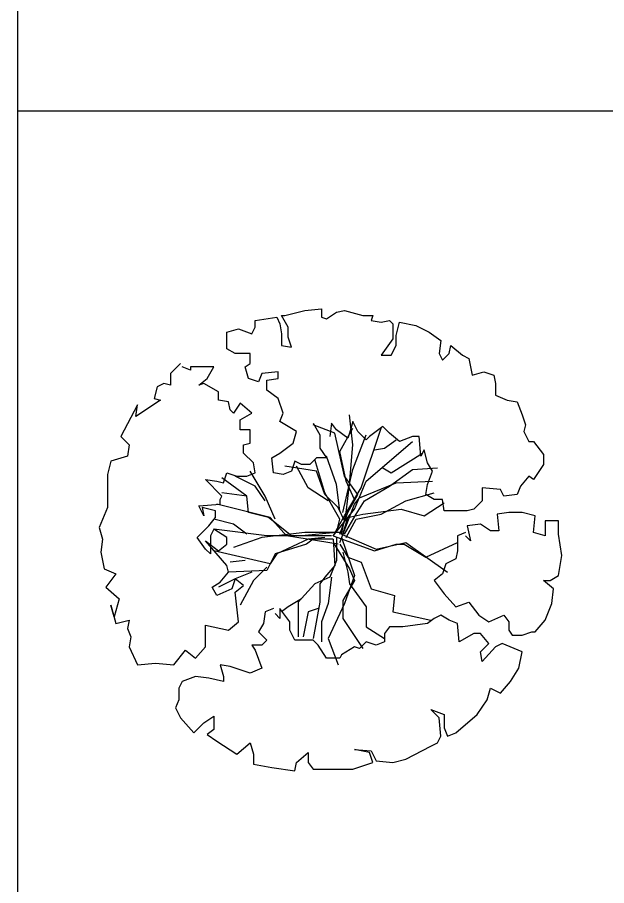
# Model space of a CAD drawing. Header units: millimetres. Extents: x -4017 to 59953, y -688 to 66564.
# Drawn here: x -2459 to -447, y 37160 to 40125 of the extents above; entities that cross this region are included whole.
import ezdxf

# ---------------------------------------------------------------- set-up
doc = ezdxf.new("R2010")
doc.units = ezdxf.units.MM
doc.layers.add('www.cad-blocks.net', color=7, linetype='Continuous')

# ---------------------------------------------------------------- blocks, each defined once
blk = doc.blocks.new('A$C516926BB')
for p, q in [((0, 38.5194), (0, 0)), ((0, 30.4302), (62.4121, 30.4302))]:
    blk.add_line(p, q)
blk = doc.blocks.new('A$C64875517')
at = {"color": 0}
for p, q in [((0.6339, 1.555), (0.7018, 1.5719)), ((0.7018, 1.5719), (0.7584, 1.5776)), ((0.7584, 1.5776), (0.7584, 1.5493)), ((0.8093, 1.5663), (0.8376, 1.5719)), ((0.8376, 1.5719), (0.8999, 1.555)), ((0.532, 1.538), (0.6056, 1.5493)), ((0.6056, 1.5493), (0.6169, 1.5267)), ((0.6452, 1.5154), (0.6225, 1.555)), ((0.6225, 1.555), (0.6339, 1.555)), ((0.7584, 1.5493), (0.7753, 1.5436)), ((0.7753, 1.5436), (0.8093, 1.5663)), ((0.8999, 1.555), (0.9338, 1.555)), ((0.9338, 1.555), (0.9282, 1.538)), ((0.5207, 1.4928), (0.532, 1.5154)), ((0.532, 1.5154), (0.532, 1.538)), ((0.6169, 1.5267), (0.6225, 1.4928)), ((0.6452, 1.4814), (0.6452, 1.5154)), ((0.9282, 1.538), (0.9621, 1.5323)), ((0.9621, 1.5323), (0.9904, 1.538)), ((0.9904, 1.538), (1.0017, 1.5267)), ((1.0017, 1.5267), (1.0017, 1.4758)), ((1.0131, 1.4871), (1.0244, 1.5323)), ((1.0244, 1.5323), (1.081, 1.521)), ((1.081, 1.521), (1.1262, 1.4984)), ((0.4358, 1.4984), (0.4754, 1.5097)), ((0.4358, 1.4419), (0.4358, 1.4984)), ((0.4754, 1.5097), (0.5207, 1.4928)), ((0.6225, 1.4928), (0.6225, 1.4532)), ((1.0131, 1.4532), (1.0131, 1.4871)), ((1.1262, 1.4984), (1.1659, 1.4701)), ((0.6225, 1.4532), (0.6565, 1.4475)), ((0.6565, 1.4475), (0.6452, 1.4814)), ((1.0017, 1.4758), (0.9621, 1.4193)), ((0.9961, 1.4193), (1.0131, 1.4532)), ((1.1659, 1.4701), (1.1602, 1.4249)), ((1.1942, 1.4249), (1.1998, 1.4532)), ((1.1998, 1.4532), (1.2394, 1.4193)), ((0.4641, 1.4249), (0.4358, 1.4419)), ((0.515, 1.4249), (0.4641, 1.4249)), ((0.515, 1.391), (0.515, 1.4249)), ((1.1602, 1.4249), (1.1715, 1.4023)), ((1.1715, 1.4023), (1.1942, 1.4249)), ((0.9621, 1.4193), (0.9961, 1.4193)), ((1.2394, 1.4193), (1.2621, 1.4079)), ((1.2621, 1.4079), (1.2734, 1.3514)), ((0.2773, 1.391), (0.2434, 1.3571)), ((0.3113, 1.3684), (0.283, 1.3797)), ((0.3905, 1.3797), (0.3113, 1.3797)), ((0.3113, 1.3797), (0.3113, 1.3684)), ((0.3679, 1.3401), (0.3905, 1.3797)), ((0.498, 1.3797), (0.515, 1.391)), ((0.5094, 1.3401), (0.498, 1.3797)), ((0.2434, 1.3571), (0.2434, 1.3175)), ((0.3396, 1.3175), (0.3679, 1.3401)), ((0.5433, 1.3288), (0.5094, 1.3401)), ((0.5546, 1.3571), (0.5433, 1.3288)), ((0.6112, 1.3627), (0.5546, 1.3571)), ((0.5716, 1.3344), (0.6112, 1.3401)), ((0.5716, 1.3005), (0.5716, 1.3344)), ((0.6112, 1.3401), (0.6112, 1.3627)), ((1.2734, 1.3514), (1.313, 1.3627)), ((1.313, 1.3627), (1.347, 1.3514)), ((1.347, 1.3514), (1.3526, 1.3231)), ((0.1981, 1.3118), (0.1868, 1.2722)), ((0.2207, 1.3231), (0.1981, 1.3118)), ((0.2434, 1.3175), (0.2207, 1.3231)), ((0.3565, 1.3231), (0.3396, 1.3175)), ((0.4075, 1.2949), (0.3565, 1.3231)), ((1.3526, 1.3231), (1.3526, 1.2835)), ((0.4075, 1.2666), (0.4075, 1.2949)), ((0.6112, 1.2722), (0.5716, 1.3005)), ((1.3526, 1.2835), (1.3922, 1.2666)), ((0.1302, 1.2496), (0.0736, 1.1422)), ((0.2094, 1.2666), (0.1245, 1.21)), ((0.1245, 1.21), (0.1302, 1.2496)), ((0.1868, 1.2722), (0.2094, 1.2666)), ((0.4414, 1.2609), (0.4075, 1.2666)), ((0.4471, 1.2327), (0.4414, 1.2609)), ((0.4811, 1.2553), (0.4584, 1.2213)), ((0.5207, 1.2213), (0.4811, 1.2553)), ((0.6282, 1.2213), (0.6112, 1.2722)), ((1.3922, 1.2666), (1.4262, 1.2609)), ((1.4262, 1.2609), (1.4432, 1.2157)), ((0.4584, 1.2213), (0.4471, 1.2327)), ((0.4811, 1.1987), (0.5207, 1.2213)), ((0.6169, 1.1931), (0.6282, 1.2213)), ((0.4811, 1.1648), (0.4811, 1.1987)), ((0.6735, 1.1592), (0.6169, 1.1931)), ((0.7301, 1.1874), (0.7527, 1.1478)), ((0.7923, 1.1874), (0.7867, 1.1422)), ((0.8093, 1.1648), (0.7923, 1.1874)), ((0.8659, 1.1139), (0.8546, 1.2157)), ((0.8659, 1.1931), (0.8546, 1.1535)), ((0.8829, 1.1592), (0.8659, 1.1931)), ((1.4432, 1.2157), (1.4545, 1.1818)), ((0.515, 1.1648), (0.4811, 1.1648)), ((0.515, 1.1196), (0.515, 1.1648)), ((0.6622, 1.1196), (0.6735, 1.1592)), ((0.8036, 1.1535), (0.7301, 1.1818)), ((0.8489, 1.1365), (0.8093, 1.1648)), ((0.8206, 1.0913), (0.8659, 1.1705)), ((0.9112, 1.1309), (0.8829, 1.1592)), ((0.8942, 0.9669), (0.9621, 1.1705)), ((0.9678, 1.1761), (0.9225, 1.1422)), ((0.9904, 1.1535), (0.9678, 1.1761)), ((1.4545, 1.1818), (1.4488, 1.1592)), ((1.4488, 1.1592), (1.4658, 1.1252)), ((0.0736, 1.1422), (0.1019, 1.1139)), ((0.7527, 1.1478), (0.7527, 1.1026)), ((0.8376, 1.0065), (0.8036, 1.1535)), ((0.8546, 1.1535), (0.8489, 1.1365)), ((0.8659, 1.0291), (0.9112, 1.1478)), ((0.9225, 1.1422), (0.9112, 1.1309)), ((0.9734, 1.1026), (1.0131, 1.1309)), ((1.0244, 1.1252), (0.9904, 1.1535)), ((1.0696, 1.1422), (1.0244, 1.1252)), ((1.0923, 1.1422), (1.0696, 1.1422)), ((1.0979, 1.0743), (1.0923, 1.1422)), ((0.1019, 1.1139), (0.0962, 1.0743)), ((0.4924, 1.1139), (0.515, 1.1196)), ((0.4924, 1.0856), (0.4924, 1.1139)), ((0.6169, 1.0856), (0.6622, 1.1196)), ((0.7527, 1.1026), (0.7753, 1.0687)), ((0.8546, 0.9782), (0.8659, 1.1139)), ((0.9112, 0.9895), (1.0696, 1.1252)), ((0.9395, 1.097), (0.9734, 1.1026)), ((1.4658, 1.1252), (1.4828, 1.1252)), ((1.4828, 1.1252), (1.5167, 1.08)), ((0.0962, 1.0743), (0.0396, 1.0574)), ((0.5263, 1.0517), (0.4924, 1.0856)), ((0.5886, 1.0687), (0.6169, 1.0856)), ((0.5942, 1.0178), (0.5886, 1.0687)), ((0.7414, 1.0687), (0.7188, 1.0461)), ((0.7753, 1.0687), (0.7414, 1.0687)), ((0.8093, 0.9782), (0.7753, 1.0743)), ((0.8433, 0.9895), (0.8206, 1.0913)), ((0.9961, 1.0178), (1.1036, 1.0856)), ((1.1093, 1.097), (1.0979, 1.0743)), ((1.1206, 1.0517), (1.1093, 1.097)), ((1.5167, 1.08), (1.5167, 1.0461)), ((0.0396, 1.0574), (0.0283, 1.0121)), ((0.532, 1.0178), (0.5263, 1.0517)), ((0.7414, 1.0234), (0.6339, 1.0404)), ((0.6678, 1.0574), (0.6565, 1.0234)), ((0.6905, 1.0461), (0.6678, 1.0574)), ((0.7131, 0.9669), (0.6735, 1.0404)), ((0.7188, 1.0461), (0.6905, 1.0461)), ((0.7697, 0.9499), (0.7357, 1.063)), ((1.1376, 1.0234), (1.1206, 1.0517)), ((1.5167, 1.0461), (1.4828, 0.9952)), ((0.0283, 1.0121), (0.0283, 0.9556)), ((0.4245, 0.9839), (0.4358, 1.0178)), ((0.4358, 1.0178), (0.4697, 1.0065)), ((0.5037, 1.0065), (0.532, 1.0178)), ((0.5659, 0.9386), (0.515, 1.0234)), ((0.6282, 1.0121), (0.5942, 1.0178)), ((0.6565, 1.0234), (0.6282, 1.0121)), ((0.7697, 0.9443), (0.7414, 1.0234)), ((0.8319, 0.8821), (0.8659, 1.0291)), ((0.9678, 1.0348), (0.9961, 1.0178)), ((0.9904, 0.9726), (1.0696, 1.0291)), ((1.0696, 1.0291), (1.1545, 1.0348)), ((1.1206, 0.9782), (1.1376, 1.0234)), ((0.4188, 0.9386), (0.3622, 0.9952)), ((0.3622, 0.9952), (0.4018, 0.9895)), ((0.4018, 0.9895), (0.4245, 0.9839)), ((0.5037, 0.9386), (0.4188, 1.0008)), ((0.532, 0.9726), (0.4641, 1.0065)), ((0.4697, 1.0065), (0.5037, 1.0065)), ((0.8829, 0.9443), (0.8376, 1.0065)), ((0.8716, 0.9273), (0.8433, 0.9895)), ((0.8716, 0.8934), (0.9112, 0.9895)), ((0.8885, 0.933), (1.0131, 0.9839)), ((1.0131, 0.9839), (1.1376, 0.9895)), ((1.4658, 1.0065), (1.4375, 0.9726)), ((1.4828, 0.9952), (1.4658, 1.0065)), ((0.0283, 0.9556), (0.0283, 0.899)), ((0.5037, 0.9386), (0.4188, 0.9499)), ((0.5659, 0.9217), (0.532, 0.9726)), ((0.781, 0.9217), (0.7131, 0.9669)), ((0.8206, 0.8595), (0.7697, 0.9499)), ((0.8206, 0.8877), (0.8093, 0.9782)), ((0.8376, 0.8708), (0.8942, 0.9669)), ((0.8433, 0.8821), (0.8546, 0.9782)), ((0.9055, 0.9217), (0.9904, 0.9726)), ((1.047, 0.9217), (1.1432, 0.9499)), ((1.1149, 0.9443), (1.1206, 0.9782)), ((1.3696, 0.9612), (1.3073, 0.9669)), ((1.3073, 0.9669), (1.3073, 0.9217)), ((1.3809, 0.9386), (1.3696, 0.9612)), ((1.4375, 0.9726), (1.4262, 0.9443)), ((0.4131, 0.9273), (0.4188, 0.9386)), ((0.4131, 0.9104), (0.4131, 0.9273)), ((0.5094, 0.8821), (0.5037, 0.9386)), ((0.5999, 0.8595), (0.5659, 0.9386)), ((0.815, 0.899), (0.7697, 0.9443)), ((0.8489, 0.8821), (0.8829, 0.9443)), ((0.8716, 0.9104), (0.8885, 0.933)), ((0.8772, 0.8764), (0.9055, 0.9217)), ((0.9621, 0.8764), (1.047, 0.9217)), ((1.1432, 0.9273), (1.1149, 0.9443)), ((1.1715, 0.9273), (1.1432, 0.9273)), ((1.1772, 0.8877), (1.1715, 0.9273)), ((1.3073, 0.9217), (1.279, 0.8934)), ((1.4262, 0.9443), (1.3809, 0.9386)), ((0.0283, 0.899), (0, 0.8312)), ((0.3396, 0.9047), (0.4131, 0.9104)), ((0.3565, 0.8708), (0.3396, 0.9047)), ((0.3962, 0.8877), (0.3509, 0.899)), ((0.3509, 0.899), (0.3565, 0.8708)), ((0.5829, 0.8651), (0.4018, 0.9104)), ((0.798, 0.8029), (0.8716, 0.8934)), ((0.8376, 0.8538), (0.815, 0.899)), ((0.8206, 0.7803), (0.8716, 0.9104)), ((0.8999, 0.8764), (1.03, 0.8934)), ((1.03, 0.8934), (1.1093, 0.8708)), ((1.1093, 0.8708), (1.1772, 0.916)), ((1.279, 0.8934), (1.2564, 0.8877)), ((0.3735, 0.8368), (0.3962, 0.8651)), ((0.3962, 0.8651), (0.3962, 0.8877)), ((0.5773, 0.8651), (0.5094, 0.8821)), ((0.6565, 0.8029), (0.5773, 0.8651)), ((0.6395, 0.8029), (0.5829, 0.8651)), ((0.798, 0.8029), (0.8376, 0.8708)), ((0.8206, 0.8086), (0.8489, 0.8821)), ((0.8263, 0.8086), (0.8433, 0.8821)), ((0.8319, 0.8086), (0.8489, 0.8651)), ((0.8376, 0.8086), (0.8772, 0.8764)), ((0.8489, 0.8651), (0.8999, 0.8764)), ((0.8772, 0.8595), (0.9621, 0.8764)), ((1.2564, 0.8877), (1.1772, 0.8877)), ((1.3979, 0.8821), (1.3583, 0.8764)), ((1.3583, 0.8764), (1.3639, 0.8199)), ((1.4432, 0.8821), (1.3979, 0.8821)), ((1.4884, 0.8708), (1.4432, 0.8821)), ((1.4828, 0.8142), (1.4884, 0.8708)), ((0, 0.8312), (0.0113, 0.7916)), ((0.3622, 0.8255), (0.3735, 0.8368)), ((0.4584, 0.8425), (0.3905, 0.8595)), ((0.5037, 0.8086), (0.4584, 0.8425)), ((0.8093, 0.8142), (0.8206, 0.8595)), ((0.8433, 0.7973), (0.8772, 0.8595)), ((1.3017, 0.8425), (1.2564, 0.8368)), ((1.2564, 0.8368), (1.2677, 0.786)), ((1.3356, 0.8199), (1.3017, 0.8425)), ((1.5677, 0.8538), (1.5224, 0.8538)), ((1.5224, 0.8538), (1.5224, 0.8029)), ((1.5677, 0.8086), (1.5677, 0.8538)), ((0.3339, 0.7973), (0.3622, 0.8255)), ((0.3905, 0.8255), (0.3792, 0.8029)), ((0.3792, 0.8029), (0.3792, 0.7407)), ((0.5716, 0.8029), (0.3905, 0.8255)), ((0.4358, 0.7973), (0.3905, 0.8255)), ((0.7018, 0.8142), (0.5546, 0.7973)), ((0.6905, 0.8029), (0.5716, 0.8029)), ((0.815, 0.7747), (0.6395, 0.8029)), ((0.7923, 0.8029), (0.6565, 0.8029)), ((0.8093, 0.8142), (0.6905, 0.8029)), ((0.8206, 0.8142), (0.7018, 0.8142)), ((0.798, 0.8029), (0.9395, 0.752)), ((0.8263, 0.8086), (0.9451, 0.7577)), ((1.2507, 0.8142), (1.2225, 0.8029)), ((1.2225, 0.8029), (1.2225, 0.752)), ((1.2677, 0.786), (1.2507, 0.8029)), ((1.3639, 0.8199), (1.3356, 0.8199)), ((1.5224, 0.8029), (1.4828, 0.8142)), ((1.579, 0.7351), (1.5677, 0.8086)), ((0.0113, 0.7916), (0.0057, 0.7464)), ((0.3622, 0.7577), (0.3339, 0.7973)), ((0.4358, 0.7011), (0.3622, 0.786)), ((0.3622, 0.786), (0.4075, 0.752)), ((0.4075, 0.752), (0.4358, 0.7747)), ((0.4358, 0.7747), (0.4358, 0.7973)), ((0.5546, 0.7973), (0.4584, 0.7633)), ((0.7074, 0.7747), (0.5999, 0.7407)), ((0.7131, 0.7916), (0.6056, 0.7407)), ((0.7301, 0.7916), (0.7074, 0.7747)), ((0.7697, 0.7973), (0.7131, 0.7916)), ((0.798, 0.7916), (0.7301, 0.7916)), ((0.798, 0.7916), (0.8036, 0.7011)), ((0.798, 0.7803), (0.8546, 0.6898)), ((0.8093, 0.7973), (0.8093, 0.7181)), ((0.8206, 0.7747), (0.8489, 0.7294)), ((0.8263, 0.7973), (0.8716, 0.6672)), ((0.9395, 0.752), (1.0131, 0.7747)), ((0.9451, 0.7577), (1.047, 0.7803)), ((1.0131, 0.7747), (1.0413, 0.7747)), ((1.0413, 0.7747), (1.1149, 0.7294)), ((1.047, 0.7803), (1.1885, 0.6785)), ((1.1149, 0.7294), (1.2225, 0.7803)), ((0.0057, 0.7464), (0.017, 0.6898)), ((0.3792, 0.7407), (0.3622, 0.7577)), ((0.5829, 0.7068), (0.3905, 0.752)), ((0.8319, 0.7464), (0.8489, 0.6785)), ((1.2225, 0.752), (1.2168, 0.7238)), ((0.498, 0.7181), (0.4471, 0.7125)), ((0.5999, 0.7407), (0.5716, 0.6842)), ((0.6056, 0.7407), (0.5829, 0.7068)), ((0.8093, 0.7181), (0.7867, 0.6616)), ((0.8489, 0.7294), (0.8942, 0.7125)), ((0.8942, 0.7125), (0.9282, 0.622)), ((1.2168, 0.7238), (1.1828, 0.7068)), ((1.5677, 0.6672), (1.579, 0.7351)), ((0.017, 0.6898), (0.0566, 0.6729)), ((0.4414, 0.6785), (0.4358, 0.7011)), ((0.5716, 0.6842), (0.4414, 0.6785)), ((0.5716, 0.6955), (0.5263, 0.6503)), ((0.8036, 0.7011), (0.7697, 0.6616)), ((0.8546, 0.6898), (0.8716, 0.6503)), ((1.1828, 0.7068), (1.1715, 0.6729)), ((0.0566, 0.6729), (0.0396, 0.6503)), ((0.4641, 0.6559), (0.4075, 0.6276)), ((0.4131, 0.6446), (0.4414, 0.6785)), ((0.4641, 0.6559), (0.4528, 0.622)), ((0.5207, 0.6785), (0.4641, 0.6559)), ((0.4924, 0.6333), (0.4641, 0.6559)), ((0.7867, 0.6616), (0.7357, 0.6389)), ((0.7697, 0.6616), (0.7527, 0.6389)), ((0.7923, 0.6616), (0.781, 0.5711)), ((0.8716, 0.6672), (0.8376, 0.5711)), ((0.8489, 0.6785), (0.8546, 0.6389)), ((1.1715, 0.6729), (1.1432, 0.6503)), ((1.5394, 0.6503), (1.5677, 0.6672)), ((0.0396, 0.6503), (0.0226, 0.6276)), ((0.0226, 0.6276), (0.0679, 0.5881)), ((0.3848, 0.6276), (0.4131, 0.6446)), ((0.4018, 0.5994), (0.3848, 0.6276)), ((0.4641, 0.6107), (0.4924, 0.6333)), ((0.5263, 0.6503), (0.4811, 0.5654)), ((0.7357, 0.6389), (0.6791, 0.5767)), ((0.7527, 0.6389), (0.7527, 0.5767)), ((0.8716, 0.6503), (0.8319, 0.5824)), ((0.8546, 0.6389), (0.9112, 0.5598)), ((1.1432, 0.6503), (1.1772, 0.605)), ((1.5167, 0.6503), (1.5394, 0.6503)), ((1.5507, 0.622), (1.5167, 0.6503)), ((0.4528, 0.622), (0.4018, 0.5994)), ((0.4754, 0.5089), (0.4641, 0.6107)), ((0.9282, 0.622), (1.0074, 0.5994)), ((1.0074, 0.5994), (1.0017, 0.5428)), ((1.1772, 0.605), (1.2168, 0.5598)), ((1.545, 0.5711), (1.5507, 0.622)), ((0.0509, 0.5259), (0.0396, 0.5654)), ((0.0396, 0.5654), (0.0566, 0.5032)), ((0.0679, 0.5881), (0.0509, 0.5259)), ((0.6905, 0.5881), (0.6452, 0.5598)), ((0.6791, 0.5767), (0.6791, 0.458)), ((0.7527, 0.5767), (0.7301, 0.4524)), ((0.781, 0.5711), (0.7584, 0.5089)), ((0.8376, 0.5711), (0.781, 0.4524)), ((0.8319, 0.5824), (0.8319, 0.5202)), ((1.2168, 0.5598), (1.2621, 0.5767)), ((1.2621, 0.5767), (1.296, 0.5315)), ((1.5224, 0.5145), (1.545, 0.5711)), ((0.5659, 0.5428), (0.5603, 0.5032)), ((0.5942, 0.5541), (0.5659, 0.5428)), ((0.6169, 0.5202), (0.5999, 0.5372)), ((0.6508, 0.5089), (0.6169, 0.5541)), ((0.6169, 0.5541), (0.6169, 0.5202)), ((0.6452, 0.5598), (0.6225, 0.5428)), ((0.7131, 0.5428), (0.6961, 0.458)), ((0.7471, 0.5541), (0.7131, 0.5428)), ((0.9112, 0.5598), (0.9112, 0.4919)), ((1.0017, 0.5428), (1.1319, 0.5145)), ((0.0566, 0.5032), (0.1019, 0.5145)), ((0.1019, 0.5145), (0.0962, 0.4863)), ((0.4414, 0.4806), (0.4754, 0.5089)), ((0.6508, 0.4806), (0.6508, 0.5089)), ((0.7584, 0.5089), (0.7584, 0.441)), ((0.8319, 0.5202), (0.8999, 0.4184)), ((1.1432, 0.5202), (1.1206, 0.5032)), ((1.1659, 0.5315), (1.1432, 0.5202)), ((1.1942, 0.5145), (1.1659, 0.5315)), ((1.2225, 0.5032), (1.1942, 0.5145)), ((1.296, 0.5315), (1.33, 0.5089)), ((1.33, 0.5089), (1.3809, 0.5315)), ((1.3809, 0.5315), (1.3979, 0.5089)), ((1.3979, 0.5089), (1.3979, 0.4806)), ((1.4884, 0.475), (1.5224, 0.5145)), ((0.0962, 0.4863), (0.1075, 0.458)), ((0.3622, 0.4241), (0.3622, 0.4976)), ((0.3622, 0.4976), (0.4414, 0.4806)), ((0.5603, 0.5032), (0.5433, 0.475)), ((0.5433, 0.475), (0.5716, 0.4467)), ((0.6678, 0.4467), (0.6508, 0.4806)), ((0.9112, 0.4919), (0.9734, 0.4524)), ((0.9904, 0.4919), (0.9734, 0.4693)), ((1.0357, 0.4919), (0.9904, 0.4919)), ((1.1206, 0.5032), (1.0357, 0.4919)), ((1.2281, 0.441), (1.2225, 0.5032)), ((1.3979, 0.4806), (1.4092, 0.4637)), ((1.4432, 0.4637), (1.4771, 0.475)), ((1.4771, 0.475), (1.4884, 0.475)), ((0.1075, 0.458), (0.1019, 0.4241)), ((0.5716, 0.4467), (0.5546, 0.4297)), ((0.7301, 0.4467), (0.6678, 0.4467)), ((0.7471, 0.4297), (0.7301, 0.4467)), ((0.781, 0.4524), (0.815, 0.3619)), ((0.9734, 0.4693), (0.9734, 0.441)), ((1.279, 0.4693), (1.2281, 0.441)), ((1.3017, 0.4693), (1.279, 0.4693)), ((1.33, 0.4354), (1.3017, 0.4693)), ((1.4092, 0.4637), (1.4432, 0.4637)), ((0.1019, 0.4241), (0.1302, 0.3619)), ((0.3283, 0.3845), (0.3622, 0.4241)), ((0.5546, 0.4297), (0.5207, 0.4297)), ((0.5207, 0.4297), (0.532, 0.4128)), ((0.7753, 0.3845), (0.7471, 0.4297)), ((0.8716, 0.4241), (0.8263, 0.3958)), ((0.8885, 0.4184), (0.8716, 0.4241)), ((0.9112, 0.441), (0.8885, 0.4184)), ((0.9451, 0.4297), (0.9112, 0.441)), ((0.9734, 0.441), (0.9451, 0.4297)), ((1.3017, 0.4071), (1.33, 0.4354)), ((1.3526, 0.4241), (1.3073, 0.3732)), ((1.3753, 0.4354), (1.3526, 0.4241)), ((1.4432, 0.4071), (1.3753, 0.4354)), ((0.2547, 0.3619), (0.2943, 0.4128)), ((0.2943, 0.4128), (0.3283, 0.3845)), ((0.532, 0.4128), (0.5546, 0.3506)), ((0.8263, 0.3958), (0.8206, 0.3845)), ((1.3073, 0.3732), (1.3017, 0.4071)), ((1.4319, 0.3506), (1.4432, 0.4071)), ((0.1302, 0.3619), (0.1924, 0.3675)), ((0.1924, 0.3675), (0.2547, 0.3619)), ((0.4471, 0.3562), (0.4131, 0.3619)), ((0.4131, 0.3619), (0.4245, 0.3223)), ((0.515, 0.3336), (0.4471, 0.3562)), ((0.8206, 0.3845), (0.7753, 0.3845)), ((0.5546, 0.3506), (0.515, 0.3336)), ((1.4036, 0.3053), (1.4319, 0.3506)), ((0.283, 0.3053), (0.2717, 0.2827)), ((0.3283, 0.3223), (0.283, 0.3053)), ((0.3735, 0.3166), (0.3283, 0.3223)), ((0.4245, 0.3053), (0.3735, 0.3166)), ((0.4245, 0.3223), (0.4245, 0.3053)), ((1.3696, 0.2658), (1.4036, 0.3053)), ((0.2717, 0.2827), (0.2717, 0.2431)), ((1.3243, 0.2431), (1.3356, 0.2827)), ((1.3356, 0.2827), (1.3696, 0.2658)), ((0.2717, 0.2431), (0.2603, 0.2149)), ((1.2904, 0.1922), (1.3243, 0.2431)), ((0.2603, 0.2149), (0.2773, 0.1809)), ((1.1602, 0.1809), (1.1319, 0.2092)), ((1.1319, 0.2092), (1.1772, 0.1922)), ((0.2773, 0.1809), (0.3226, 0.1301)), ((0.3565, 0.164), (0.3905, 0.1866)), ((0.3905, 0.1866), (0.3905, 0.1414)), ((1.1659, 0.1187), (1.1602, 0.1809)), ((1.1772, 0.1922), (1.1772, 0.147)), ((1.2168, 0.1301), (1.2904, 0.1922)), ((0.3226, 0.1301), (0.3565, 0.164)), ((0.3905, 0.1414), (0.3679, 0.1244)), ((0.3679, 0.1244), (0.4018, 0.1018)), ((1.1545, 0.0961), (1.1659, 0.1187)), ((1.1772, 0.147), (1.1885, 0.1187)), ((1.1885, 0.1187), (1.2168, 0.1301)), ((0.4018, 0.1018), (0.4697, 0.0565)), ((0.4697, 0.0565), (0.515, 0.0961)), ((0.515, 0.0961), (0.5263, 0.0565)), ((1.1319, 0.0848), (1.1545, 0.0961)), ((0.6735, 0.0283), (0.7131, 0.0622)), ((0.7131, 0.0622), (0.7131, 0.0283)), ((0.9225, 0.0622), (0.8716, 0.0735)), ((0.8716, 0.0735), (0.9282, 0.0679)), ((0.9338, 0.0283), (0.9225, 0.0622)), ((0.9282, 0.0679), (0.9451, 0.0339)), ((1.047, 0.0396), (1.1319, 0.0848)), ((0.5263, 0.0565), (0.5263, 0.0226)), ((0.9451, 0.0339), (1.0017, 0.0283)), ((1.0017, 0.0283), (1.047, 0.0396)), ((0.5263, 0.0226), (0.5886, 0.0113)), ((0.5886, 0.0113), (0.6678, 0)), ((0.6678, 0), (0.6735, 0.0283)), ((0.7131, 0.0283), (0.7301, 0.0057)), ((0.7301, 0.0057), (0.798, 0.0057)), ((0.798, 0.0057), (0.8659, 0.0057)), ((0.8659, 0.0057), (0.9338, 0.0283))]:
    blk.add_line(p, q, dxfattribs=at)

msp = doc.modelspace()

# ---------------------------------------------------------------- block references
at = {"xscale": 1000, "yscale": 1000, "zscale": 1000}
msp.add_blockref('A$C64875517', (-2179.1, 37551.9), dxfattribs=at)
at = {"layer": 'www.cad-blocks.net', "color": 155, "true_color": 0x546d8e, "xscale": 1000, "yscale": 1000, "zscale": 1000}
msp.add_blockref('A$C516926BB', (-2458.7, 9375.6), dxfattribs=at)

doc.saveas('drawing.dxf')
